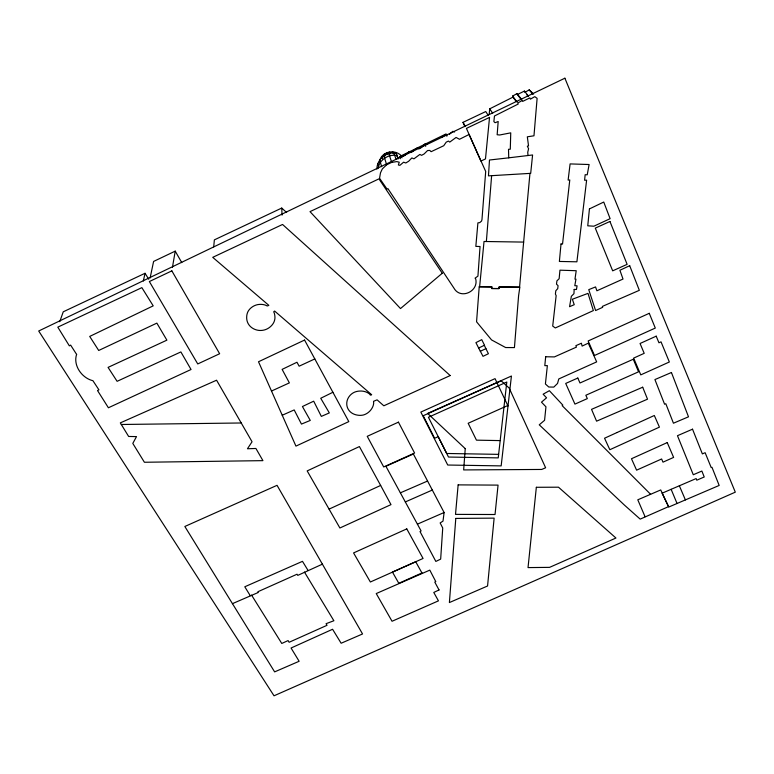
<?xml version="1.0" encoding="UTF-8"?>
<svg xmlns="http://www.w3.org/2000/svg" width="774" height="774" viewBox="0 0 774 774"><rect width="100%" height="100%" fill="white"/><g stroke="black" fill="none" stroke-linecap="round" stroke-linejoin="round"><path stroke-width="1.16" d="M486.362 241.527L491.625 175.679M523.64 242.088L519.557 287.164L499.124 286.99L498.94 288.557L491.635 288.538L491.8 286.922L479.628 286.757L484.031 241.488L523.64 242.088L529.948 173.386M213.711 246.858L214.369 239.872L281.726 208.061L286.622 212.502M489.168 114.349L489.748 108.824L512.978 97.127L516.229 101.462M444.121 512.514L442.999 521.134L440.154 522.943L442.728 528.013L440.667 559.118L435.839 561.431L420.021 531.544L421.104 530.945L385.916 466.277L413.374 454.009L444.121 512.514L417.409 524.153M172.438 267.388L175.224 251.134L153.6 261.438L150.108 278.001M376.919 169.109C376.686 159.396 386.777 151.017 396.162 153.358L398.107 158.931M378.157 168.258C379.183 159.841 388.896 153.62 396.965 155.651M379.473 162.201C380.421 151.839 394.459 148.444 401.271 155.758L446.047 133.931L447.053 135.953M143.325 281.01L145.048 273.28L63.255 311.806L59.753 321.665M449.471 134.27L452.848 131.28L454.609 131.996M398.291 158.002L401.242 155.642L403.418 156.425M441.519 137.54L445.369 134.831L446.656 135.856M386.671 164.765L382.327 168.925L380.498 172.815L379.55 178.272L387.058 189.117L387.89 188.595L453.932 288.102C460.443 299.944 478.864 291.459 475.7 278.901L475.072 278.147L477.935 276.125L480.054 246.519L475.836 246.384L477.906 222.864L479.725 222.641L481.554 221.054L481.97 219.593L485.695 171.431L469.083 134.483L459.504 139.272L456.07 137.443L449.762 142.097L448.465 141.052L446.221 142.145L443.744 145.725L431.108 151.704L429.773 150.417L427.548 150.562L424.123 153.958L421.598 155.342L419.876 154.432L413.945 158.825L411.826 157.935L408.711 161.215L405.808 162.985L403.593 162.192L399.906 165.336L398.368 164.988L399.249 162.201L396.83 161.602L391.702 162.385L386.671 164.765L383.875 155.864M426.987 144.051L424.8 144.187L421.443 147.534L418.957 148.898L417.254 148.008L415.822 148.695L412.281 151.849M404.376 155.845L409.34 151.452L411.42 152.333M533.615 94.08L529.213 89.861L524.907 92.338L524.414 91.09L517.332 94.534L517.061 93.567L512.601 96.082L512.978 97.127M322.468 564.13L297.806 575.372L297.032 574.221L257.887 591.742L258.274 592.468L232.452 603.652L184.841 526.484L277.044 485.327L362.551 633.964L341.141 643.242L332.578 629.262L291.063 648.022L299.132 661.277L274.635 671.88L232.452 603.652M645.052 516.693L637.786 499.811L660.735 489.942L668.513 506.641L640.195 519.122L624.444 505.112L539.255 424.82L544.577 420.301L545.951 406.814L541.49 402.17L546.55 397.817L543.135 394.198L549.366 390.696L562.824 405.102L562.166 405.653L650.605 494.296M332.897 392.273L320.726 398.271L329.327 412.91L321.336 416.402L313.693 401.184L302.431 406.524L310.268 420.427L301.454 424.094L294.197 409.93L282.239 415.241M464.922 126.646L463.016 122.35L485.753 111.543L488.268 115.452M478.661 348L484.505 345.243L481.747 339.651L475.923 342.64L480.296 351.28L485.927 348.677L488.413 353.728L483.005 356.33L480.344 351.261M314.815 358.933L299.141 366.189L296.974 362.251L282.123 369.382L289.37 382.888L271.5 391.034M329.085 509.108L380.644 485.453L390.986 504.629L339.892 527.994L307.172 470.911L359.407 446.569L380.644 485.453M450.187 375.564L383.817 405.799L377.093 399.848L373.639 401.261A2.806 2.516 -10.5 0 0 373.639 402.49L373.639 403.641A14.038 12.578 -9.2 0 1 372.004 408.198A15.141 13.564 -9.1 0 1 368.714 412.116A13.1 11.726 -9.2 0 1 363.325 415.009A13.284 11.9 -9.2 0 1 357.482 415.125A14.048 12.587 -9.2 0 1 352.189 413.248A13.139 11.765 -9.2 0 1 348.194 409.194A13.603 12.181 -9.2 0 1 346.762 404.134A13.932 12.481 -9.3 0 1 349.867 395.63A12.974 11.62 -9.2 0 1 354.347 392.263A13.506 12.094 -9.2 0 1 359.175 391.093A13.99 12.529 -9.2 0 1 368.946 393.511L369.837 394.343A1.403 1.258 -10.2 0 0 370.756 395.156L371.665 394.74L274.635 311.061L273.841 311.583A1.345 1.238 -0.6 0 0 274.151 312.677L274.46 313.77A18.644 17.154 1.2 0 1 274.934 318.056A13.855 12.752 0.8 0 1 273.773 322.448A14.88 13.7 0.9 0 1 270.677 326.444A15.248 14.029 0.9 0 1 266.749 329.095A14.048 12.935 0.8 0 1 259.716 330.459A14 12.877 0.8 0 1 254.201 329.085A13.719 12.626 0.8 0 1 250.021 326.135A13.613 12.529 0.8 0 1 247.39 321.878A15.238 14.019 0.7 0 1 246.703 316.672A14.774 13.603 0.7 0 1 247.893 311.767A13.787 12.694 0.8 0 1 251.743 307.307A14.232 13.1 0.8 0 1 257.345 304.704A14.696 13.516 0.8 0 1 264.234 304.782A15.441 14.203 0.9 0 1 265.917 305.343A3.028 2.806 0.5 0 0 267.591 305.914L268.839 305.353L212.734 257.336L282.549 224.46L450.062 375.448M405.324 501.939L432.318 490.048M400.371 492.835L427.577 481.031M508.741 157.828L532.589 154.974L530.693 173.347L488.471 175.862L489.478 160.015L508.741 157.828L508.508 149.305L510.289 149.208L510.743 132.847L499.704 134.995L497.15 134.744L498.185 121.508L495.099 122.718L493.87 121.595L494.48 115.974L518.193 104.055L517.806 102.99L522.363 100.427L522.634 101.413L529.861 97.901L530.364 99.169L534.776 96.644L537.117 98.337L533.973 135.789L527.326 136.814L528.536 145.88L527.336 146.189L528.584 148.705L527.742 152.275L527.965 155.235M121.305 424.491L128.648 436.468L136.514 436.594L132.799 443.415L144.409 462.262L262.928 460.646L255.913 448.465L247.457 448.765L252.053 441.761L216.575 380.208L120.328 422.875L121.305 424.491L241.227 422.981M498.63 454.367L446.733 453.477L428.419 417.273L506.806 382.017L498.233 457.889L448.494 457.047L438.219 436.681L434.63 438.287L423.204 415.735L511.43 376.019L508.073 405.392L468.164 423.272L476.455 440.164L500.188 440.599M529.213 89.861L532.686 94.099M524.414 91.09L528.497 96.199M526.949 94.902L528.323 96.605M517.061 93.567L521.695 99.575M517.332 94.534L521.308 99.691M512.601 96.082L517.158 102.129M489.748 108.824L492.699 113.294M251.56 595.109L281.775 643.455L288.083 640.591L289.118 642.275L327.025 625.305L326.077 623.68L333.884 620.748L304.434 572.054M145.048 273.28L148.724 279.221M308.081 570.486L302.479 561.334L244.787 586.779L250.254 595.699M175.224 251.134L181.774 262.609M463.016 122.35L465.28 126.365M484.321 345.33L485.927 348.677M424.8 144.187L425.719 146.315M679.359 485.782L685.406 499.907M671.126 489.313L677.047 503.487M401.242 155.642L402.025 157.828M399.626 156.522L400.4 158.709M395.978 152.526L397.826 157.819M393.802 152.768L396.085 159.415M392.708 151.781L393.395 153.794M389.341 152.043L390.009 154.055M388.79 153.533L391.702 162.385M386.623 152.565L387.281 154.587M384.378 153.9L385.026 155.922M381.766 156.696L382.395 158.738M379.628 159.937L381.659 166.7M377.838 163.759L378.534 166.11M281.726 208.061L282.075 215.095M574.182 289.428L573.94 293.694L571.347 296.297L569.567 306.707L574.231 304.695L572.373 299.248L588.008 293.365L593.358 310.587L555.316 327.953L552.704 326.086L556.148 295.629L555.403 294.043L555.809 290.753L557.725 288.634L558.073 285.703L556.487 284.135L556.932 280.827L559.138 278.727L559.95 270.184L576.214 270.707L574.976 279.143L575.962 279.153L574.792 285.693L577.075 285.819L576.466 289.476L574.182 289.428M465.242 448.63L463.665 469.924L541.732 469.45L545.622 467.767L509.176 388.064L501.165 380.808L427.625 413.413L465.242 448.63M479.212 286.796L476.561 321.791L491.567 339.931L505.635 347.545L514.439 347.584L518.59 295.707L519.838 287.193L499.124 286.99L498.998 288.576L491.674 288.499L491.887 286.844L479.212 286.796M455.789 518.425L449.394 602.559L487.562 585.995L494.131 518.125L455.789 518.425M458.14 484.882L455.509 514.381L495.031 514.516L498.059 485.114L458.14 484.882M561.015 243.974L559.379 261.448L576.901 261.806L586.615 180.178L584.593 180.226L585.163 174.701L587.234 174.798L589.111 164.523L570.099 163.914L568.126 180.081L569.78 179.965L562.534 244.052L561.015 243.974M489.536 117.406L485.482 158.941L480.896 161.079L466.412 128.378L489.536 117.406M545.68 356.756L544.799 365.647L547.363 365.618L545.409 383.972L548.766 387.01L553.797 387.106L557.541 383.44L558.789 378.941L596.667 361.884L588.288 343.163L582.125 346.094L581.409 343.23L575.856 345.688L576.456 347.1L554.416 356.911L545.68 356.756M589.43 208.912L587.756 225.815L593.89 226.202L610.115 218.674L603.749 202.043L589.43 208.912M536.343 487.291L528.032 567.594L549.579 567.361L615.94 538.027L558.489 487.194L536.343 487.291M508.005 406.002L501.165 465.89L447.73 465.029L420.833 412.078L495.041 378.641L508.005 406.002M76.607 354.405C72.882 365.492 81.996 378.167 92.919 380.702L98.927 389.844L97.514 390.531L108.399 407.772L191.043 369.498L180.874 351.928L117.106 381.321L108.07 367.389L166.884 340.154L156.861 323.126L98.704 350.477L89.707 336.429L153.204 305.856L141.855 287.638L57.808 327.141L69.35 345.852L70.637 345.107L76.607 354.405M442.273 273.241L400.497 308.565L310.016 211.641L378.941 178.862L442.273 273.241M564.885 78.203L38.7 331.001L274.025 695.797L735.3 492.158L564.885 78.203M439.032 589.943L433.779 592.458L438.442 600.856L392.041 621.261L376.241 593.561L429.812 570.128L435.791 581.642L434.775 582.087L439.032 589.943M171.847 270.871L149.363 281.543L197.747 363.944L219.642 353.737L171.847 270.871M304.569 340.057L258.506 361.758L295.939 446.114L348.813 421.607L304.569 340.057M629.688 265.685L619.916 270.261L623.012 279.046L596.88 290.792L595.564 286.922L588.753 289.64L595.603 310.548L602.656 307.317L602.346 306.417L639.334 290.318L629.688 265.685M617.11 432.492L604.542 438.229L609.844 449.713L659.429 427.132L654.32 415.493L617.11 432.492M398.446 422.159L367.234 436.323L383.711 466.964L414.593 453.042L398.446 422.159M609.941 221.47L595.293 228.117L612.679 270.842L627.124 264.35L609.941 221.47M649.27 313.315L588.153 340.966L594.48 355.498L655.297 328.07L649.27 313.315M656.207 336.168L640.059 343.492L644.2 353.331L633.645 358.11L640.775 374.877L669.346 361.99L661.025 341.847L658.945 342.785L656.207 336.168M406.776 528.894L353.573 552.926L370.369 582L423.068 558.46L406.776 528.894M667.236 442.593L631.478 458.74L636.596 470.166L661.615 458.982L662.999 462.155L673.622 457.405L667.236 442.593M577.81 378.041L565.707 383.44L574.937 404.115L587.331 398.61L585.85 395.253L638.55 371.82L633.296 359.223L579.987 382.985L577.81 378.041M421.946 572.963L398.813 583.306L392.457 572.083L415.725 561.76L421.946 572.963M642.691 387.213L591.539 409.349L596.58 421.172L647.519 399.181L642.691 387.213M692.527 429.183L677.473 435.704L693.281 474.743L701.863 471.047L704.234 476.987L696.784 480.19L696.136 478.574L662.099 493.193L668.784 507.028L719.172 485.443L711.983 467.312L711.2 467.554L705.133 452.703L702.366 453.903L692.527 429.183M671.435 372.497L654.92 379.57L664.595 404.231L665.804 403.718L673.448 423.214L688.502 416.809L671.435 372.497"/></g></svg>
